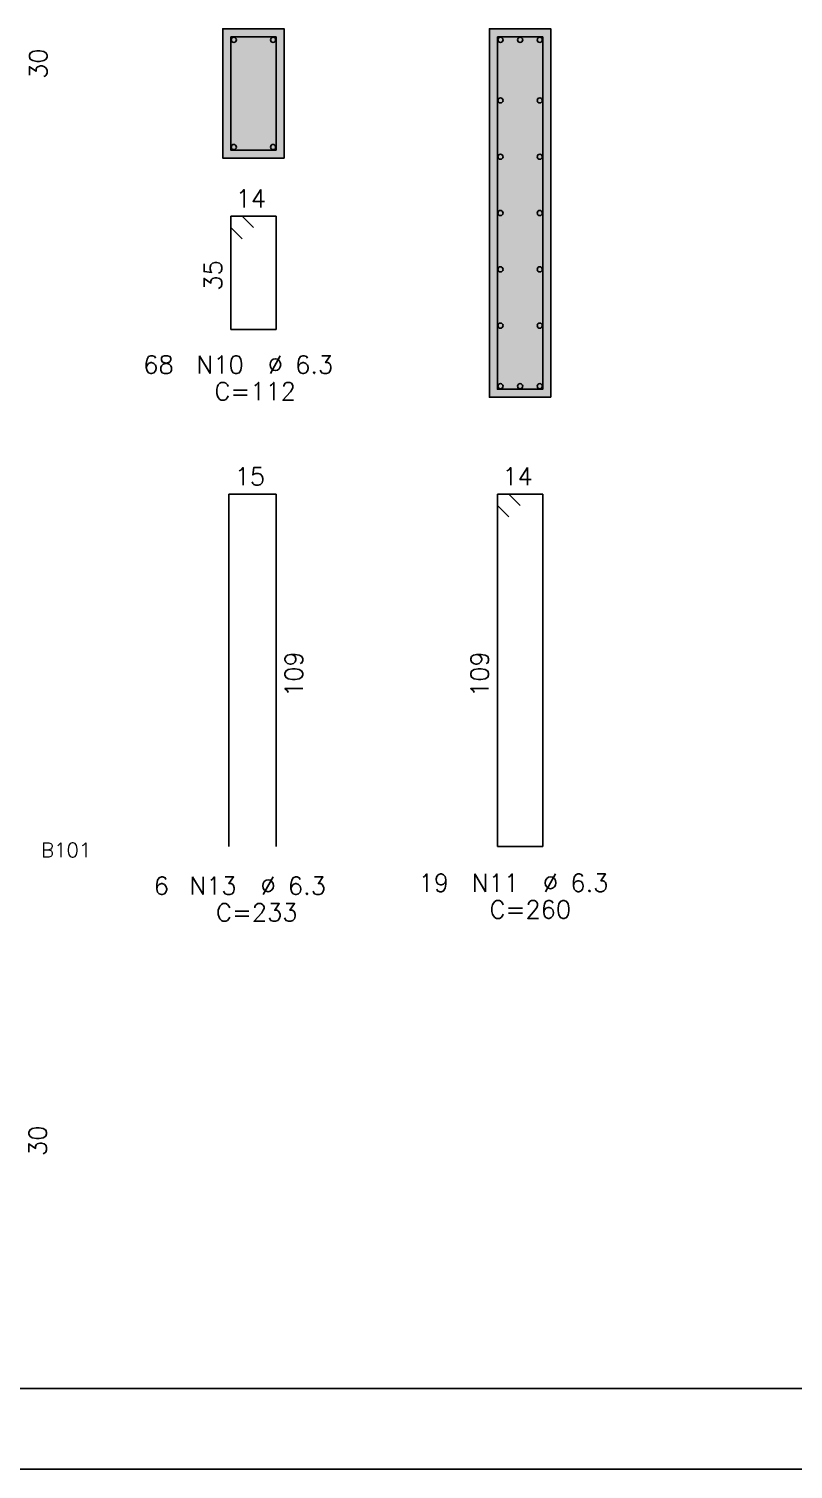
# Model space of a CAD drawing. Extents: x 0 to 84.1, y 0 to 59.4.
# Drawn here: x 56.04 to 65.5, y 0 to 17.83 of the extents above; entities that cross this region are included whole.
import ezdxf

# ---------------------------------------------------------------- set-up
doc = ezdxf.new("R2010")
doc.units = 0
doc.header["$MEASUREMENT"] = 0
for name, color, linetype in [('18', 4, 'CONTINUOUS'), ('2', 2, 'CONTINUOUS'), ('26', 3, 'CONTINUOUS'), ('3', 3, 'CONTINUOUS'), ('51', 7, 'CONTINUOUS'), ('57', 7, 'CONTINUOUS')]:
    doc.layers.add(name, color=color, linetype=linetype)
doc.styles.get("Standard").update_dxf_attribs({"font": 'ROMANS.SHX'})

msp = doc.modelspace()

# ---------------------------------------------------------------- linework, layer by layer
at = {"layer": '18', "linetype": 'Continuous'}
for points in [[(58.53624, 17.72668), (58.53624, 16.32668), (59.09624, 16.32668), (59.09624, 17.72668), (58.53624, 17.72668)], [(61.83624, 17.72668), (61.83624, 13.36668), (62.39624, 13.36668), (62.39624, 17.72668), (61.83624, 17.72668)]]:
    msp.add_lwpolyline(points, dxfattribs=at)
at = {"layer": '2', "linetype": 'Continuous'}
msp.add_line((0, 0), (84.1, 0), dxfattribs=at)
for centre in [(58.57324, 17.68968), (59.05924, 17.68968), (61.87324, 17.68968), (62.11624, 17.68968), (62.35924, 17.68968), (61.87324, 16.94056), (62.35924, 16.94056), (58.57324, 16.36368), (59.05924, 16.36368), (61.87324, 16.2436), (62.35924, 16.2436), (61.87324, 15.54668), (62.35924, 15.54668), (61.87324, 14.84976), (62.35924, 14.84976), (61.87324, 14.1528), (62.35924, 14.1528), (61.87324, 13.40368), (62.11624, 13.40368), (62.35924, 13.40368)]:
    msp.add_circle(centre, 0.032, dxfattribs=at)
at = {"layer": '26', "linetype": 'Continuous'}
for p, q in [((58.67624, 15.506397), (58.53624, 15.506397)), ((58.53624, 15.506397), (58.53624, 14.106397)), ((59.09624, 15.506397), (58.53624, 15.506397)), ((58.53624, 15.506397), (58.53624, 15.366397)), ((58.53624, 15.366397), (58.67624, 15.226397)), ((58.81624, 15.366397), (58.67624, 15.506397)), ((59.09624, 14.106397), (59.09624, 15.506397)), ((58.53624, 14.106397), (59.09624, 14.106397)), ((58.51104, 7.70668), (58.51104, 12.06668)), ((58.51104, 12.06668), (59.09624, 12.06668)), ((59.09624, 12.06668), (59.09624, 7.70668)), ((61.97624, 12.06668), (61.83624, 12.06668)), ((61.83624, 12.06668), (61.83624, 7.70668)), ((62.39624, 12.06668), (61.83624, 12.06668)), ((61.83624, 12.06668), (61.83624, 11.92668)), ((62.11624, 11.92668), (61.97624, 12.06668)), ((62.39624, 7.70668), (62.39624, 12.06668)), ((61.83624, 11.92668), (61.97624, 11.78668)), ((61.83624, 7.70668), (62.39624, 7.70668))]:
    msp.add_line(p, q, dxfattribs=at)
at = {"layer": '3', "linetype": 'Continuous'}
msp.add_line((2.499999, 1), (83.1, 1), dxfattribs=at)
at = {"layer": '51', "linetype": 'Continuous'}
for p, q in [((59.19624, 17.82668), (58.43624, 17.82668)), ((58.43624, 17.82668), (58.43624, 16.22668)), ((59.19624, 16.22668), (59.19624, 17.82668)), ((62.49624, 17.82668), (61.73624, 17.82668)), ((61.73624, 17.82668), (61.73624, 13.26668)), ((62.49624, 13.26668), (62.49624, 17.82668)), ((58.43624, 16.22668), (59.19624, 16.22668)), ((61.73624, 13.26668), (62.49624, 13.26668))]:
    msp.add_line(p, q, dxfattribs=at)
for points in [[(59.19624, 16.22668), (59.19624, 17.82668), (58.43624, 17.82668), (58.43624, 16.22668), (59.19624, 16.22668)], [(62.49624, 13.26668), (62.49624, 17.82668), (61.73624, 17.82668), (61.73624, 13.26668), (62.49624, 13.26668)]]:
    msp.add_lwpolyline(points, dxfattribs=at)
at = {"layer": '57', "linetype": 'Continuous'}
for points in [[(59.19624, 16.22668), (59.19624, 17.82668), (58.43624, 17.82668)], [(59.19624, 16.22668), (58.43624, 17.82668), (58.43624, 16.22668)], [(62.49624, 13.26668), (62.49624, 17.82668), (61.73624, 17.82668)], [(62.49624, 13.26668), (61.73624, 17.82668), (61.73624, 13.26668)], [(59.19624, 16.22668), (58.43624, 16.22668), (59.19624, 16.22668)], [(62.49624, 13.26668), (61.73624, 13.26668), (62.49624, 13.26668)]]:
    msp.add_solid(points, dxfattribs=at)

# ---------------------------------------------------------------- texts
at = {"layer": '26', "linetype": 'Continuous'}
for s, p in [('30', (56.26364, 17.20668)), ('35', (58.42624, 14.586397)), ('109', (59.42624, 9.55668)), ('109', (61.72624, 9.55668)), ('30', (56.25744, 3.87668))]:
    msp.add_text(s, height=0.22, rotation=90, dxfattribs=at).set_placement(p)
for s, p in [('14', (58.59624, 15.616397)), ('68', (57.453166, 13.560301)), ('N10', (58.113166, 13.560301)), ('%%c 6.3', (58.993166, 13.560301)), ('C=112', (58.333166, 13.230301)), ('15', (58.58364, 12.17668)), ('14', (61.89624, 12.17668)), ('6', (57.583543, 7.110588)), ('N13', (58.023543, 7.110588)), ('%%c 6.3', (58.903543, 7.110588)), ('19', (60.859003, 7.147322)), ('N11', (61.519003, 7.147322)), ('%%c 6.3', (62.399003, 7.147322)), ('C=233', (58.353543, 6.780588)), ('C=260', (61.739003, 6.817322))]:
    msp.add_text(s, height=0.22, dxfattribs=at).set_placement(p)
at = {"layer": '51', "linetype": 'Continuous'}
msp.add_text('B101', height=0.18, dxfattribs=at).set_placement((56.18624, 7.57268))

doc.saveas('drawing.dxf')
